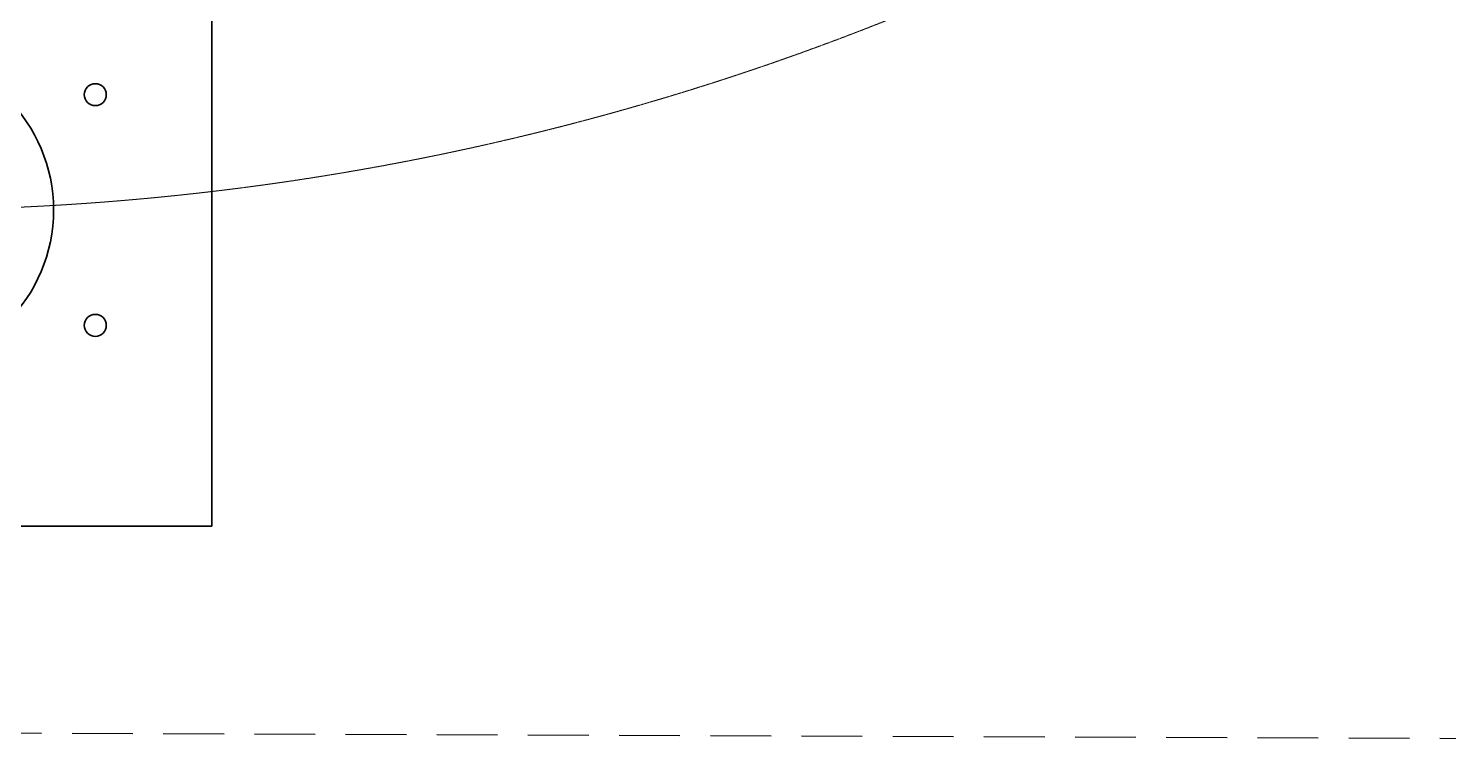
# Model space of a CAD drawing. Header units: millimetres. Extents: x 2822564 to 2991989, y -324396 to -253399.
# Drawn here: x 2919816 to 2920984, y -302573 to -301986 of the extents above; entities that cross this region are included whole.
import ezdxf

# ---------------------------------------------------------------- set-up
doc = ezdxf.new("R2010")
doc.units = ezdxf.units.MM
doc.linetypes.add('12017_XPLAN_GROUND$0$HIDDEN', pattern=[0.375, 0.25, -0.125])
doc.linetypes.add('HIDDEN', pattern=[0.375, 0.25, -0.125])
doc.layers.add('CANAL', color=2, linetype='HIDDEN')
for name, color, linetype, lineweight in [('coton tak bazo', 191, 'Continuous', 5), ('KATCHIN', 253, '12017_XPLAN_GROUND$0$HIDDEN', 5), ('plat 2 bazo', 7, 'Continuous', 15)]:
    doc.layers.add(name, color=color, linetype=linetype, lineweight=lineweight)

# ---------------------------------------------------------------- blocks, each defined once
blk = doc.blocks.new('fff')
at = {"layer": 'coton tak bazo', "lineweight": 35}
for centre in [(-0.8989, 0.9938), (-0.8989, 0.7731)]:
    blk.add_circle(centre, 0.0105, dxfattribs=at)
at = {"layer": 'plat 2 bazo', "lineweight": 35, "ltscale": 0.35}
for p, q in [((-1.0102, 1.1859), (-1.0102, 0.5811)), ((-0.4054, 1.1859), (-1.0102, 1.1859))]:
    blk.add_line(p, q, dxfattribs=at)
at = {"layer": 'plat 2 bazo', "lineweight": 35}
blk.add_circle((-0.7078, 0.8835), 0.1512, dxfattribs=at)
blk = doc.blocks.new('Surgery Zone')
at = {"layer": 'KATCHIN', "color": 85, "ltscale": 1.1, "true_color": 0x58ba48}
blk.add_circle((1610637.8, -562746.7, 0), 2200, dxfattribs=at)
at = {"layer": 'coton tak bazo', "xscale": 860.0000000000005, "yscale": 860.0000000000005, "zscale": 860.0000000000005, "rotation": 180}
blk.add_blockref('fff', (1610029.2, -564186.9, 0), dxfattribs=at)

msp = doc.modelspace()

# ---------------------------------------------------------------- block references
msp.add_blockref('Surgery Zone', (1309068.3, 262811.3, 0))

# ---------------------------------------------------------------- next in the draw order: linework, layer by layer
at = {"layer": 'CANAL', "ltscale": 200}
msp.add_lwpolyline([(2921690.3, -296913.9), (2921626.4, -302572.7), (2917796.5, -302558.4), (2917747.4, -296884)], dxfattribs=at)

doc.saveas('drawing.dxf')
